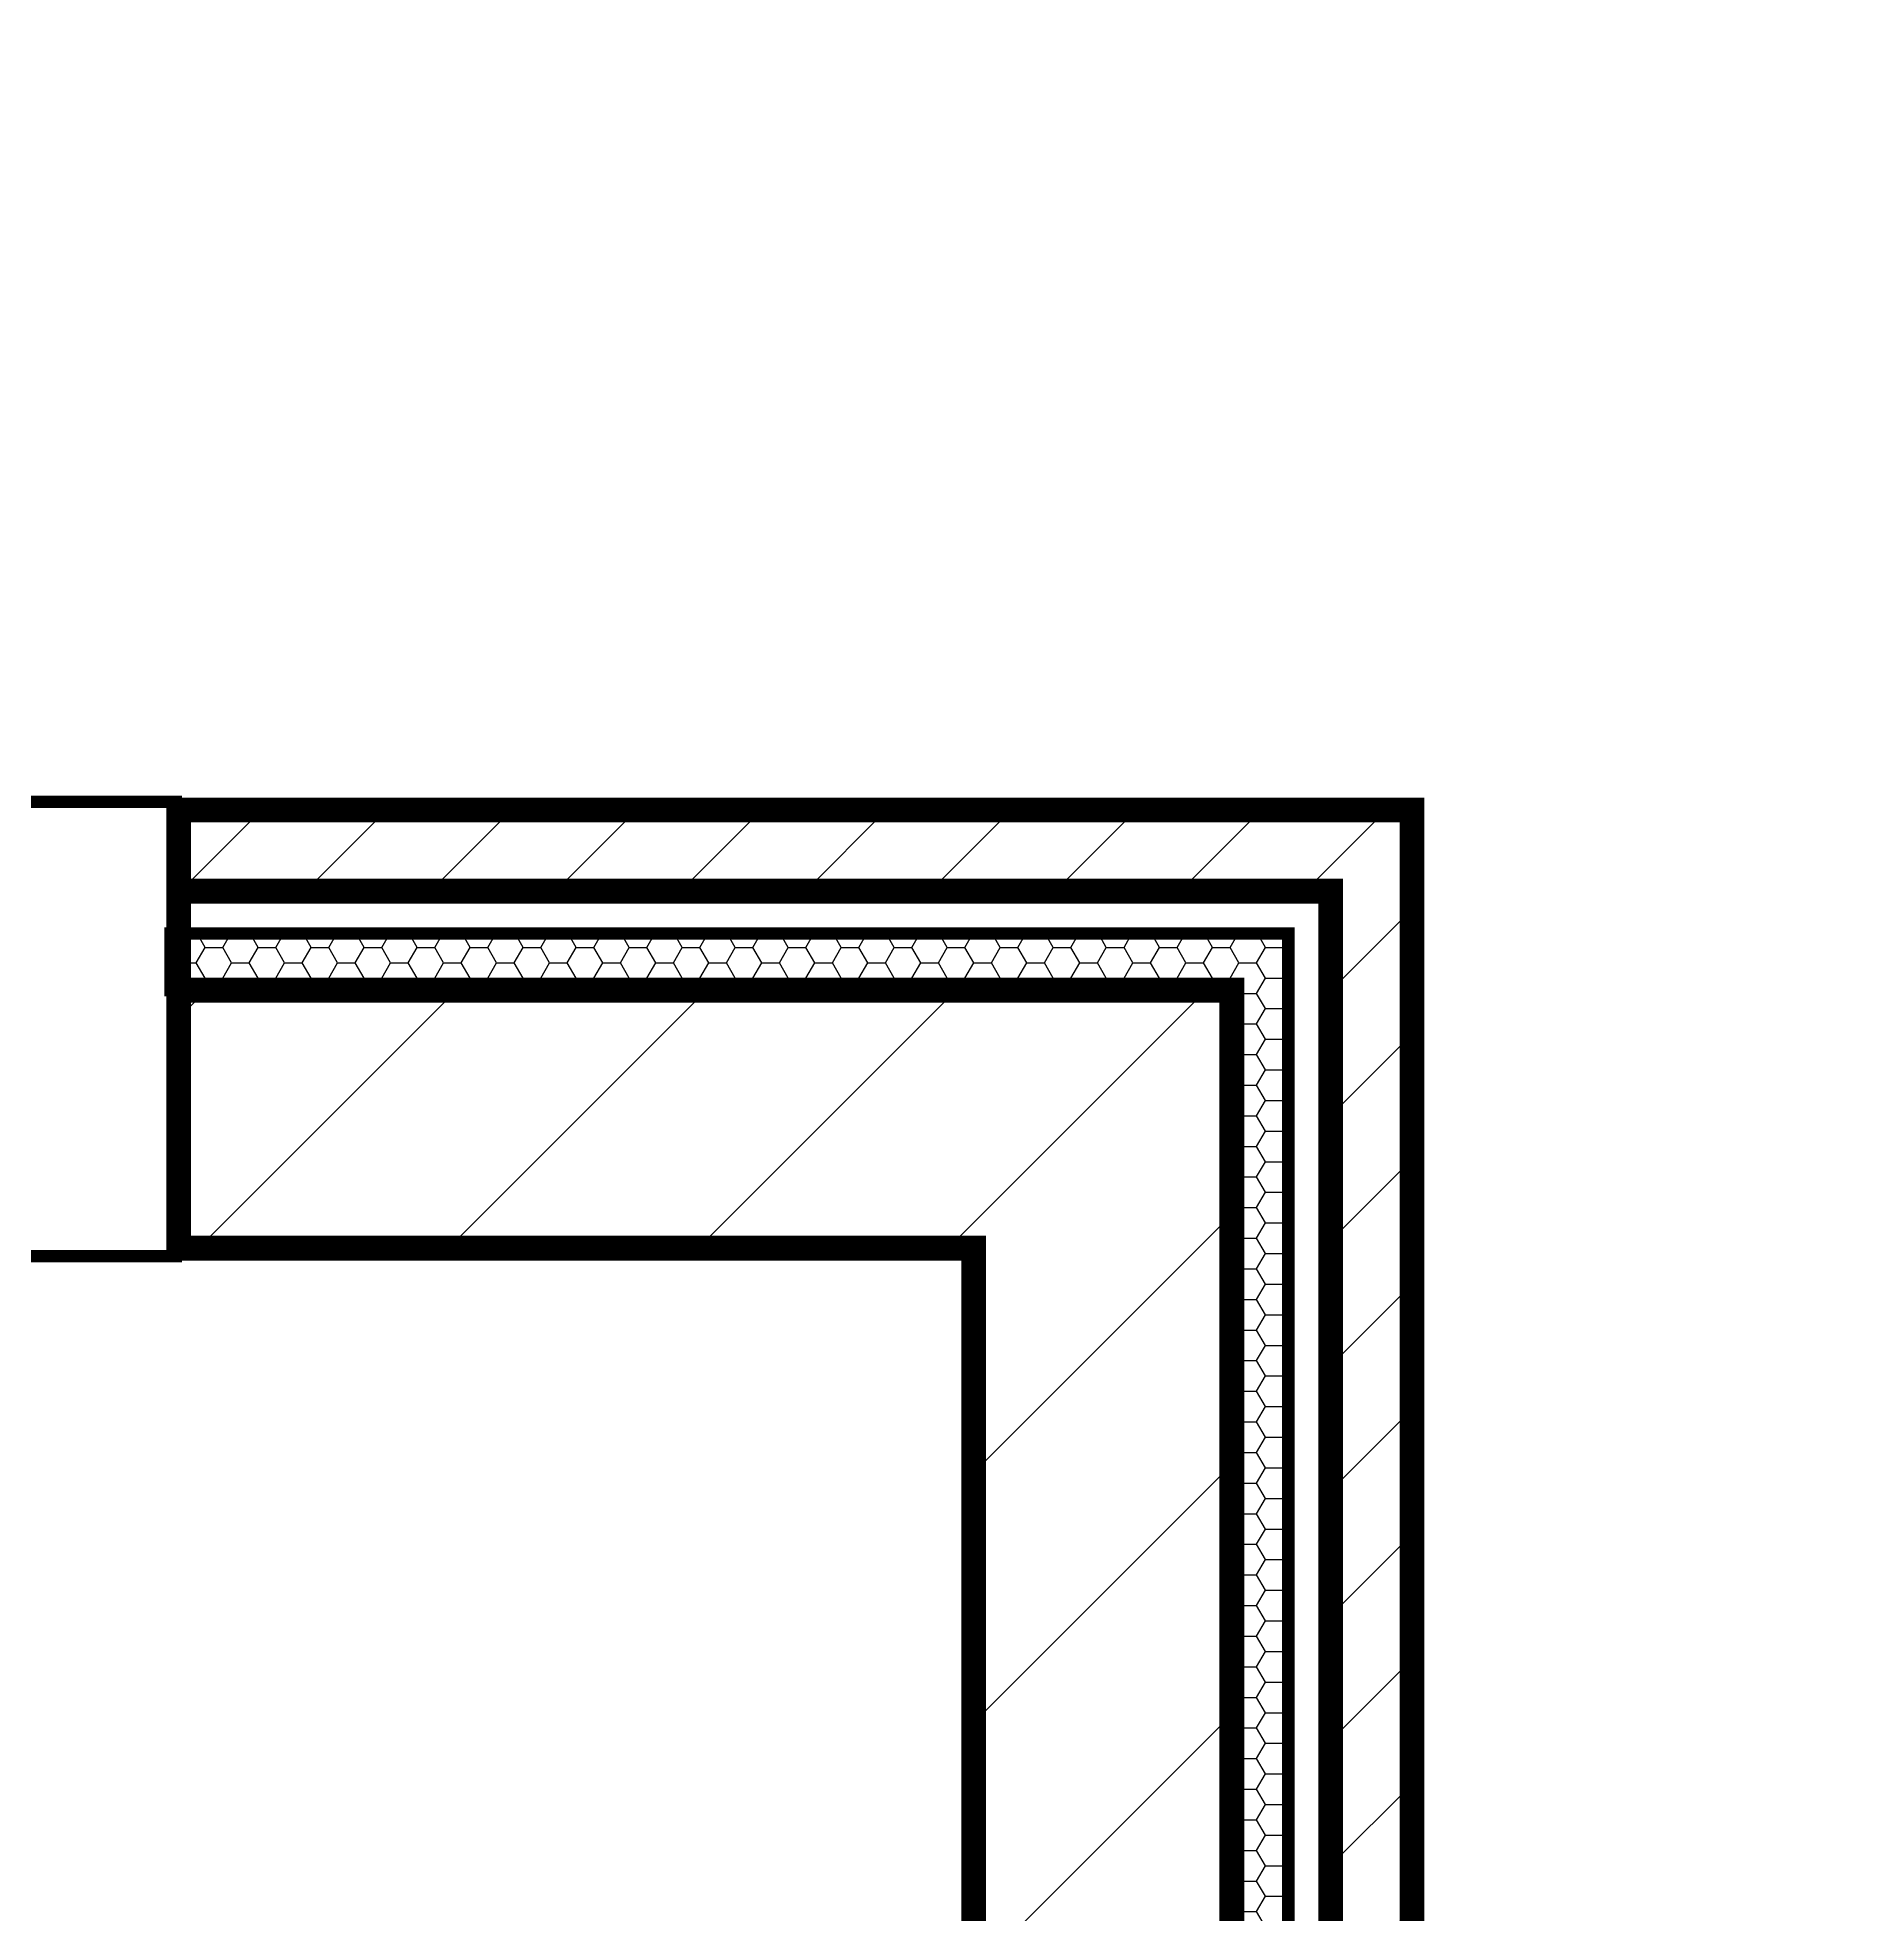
# Model space of a CAD drawing. Extents: x 0 to 42050, y 0 to 29700.
# Drawn here: x 25051 to 27635, y 20807 to 23463 of the extents above; entities that cross this region are included whole.
import ezdxf
from ezdxf.enums import TextEntityAlignment as Align

# ---------------------------------------------------------------- set-up
doc = ezdxf.new("R2010")
doc.units = 0
doc.header["$LTSCALE"] = 1000
doc.layers.get('0').update_dxf_attribs({"linetype": 'CONTINUOUS'})
doc.layers.get('DEFPOINTS').update_dxf_attribs({"linetype": 'CONTINUOUS'})
for name, color, linetype in [('BEMASSUNG', 3, 'CONTINUOUS'), ('DAEMMUNG', 6, 'CONTINUOUS'), ('FENSTER', 8, 'CONTINUOUS'), ('MAUERWERK', 7, 'CONTINUOUS'), ('SCHRAFFUR-DAEMMUNG', 6, 'CONTINUOUS'), ('SCHRAFFUR-MAUER', 7, 'CONTINUOUS'), ('SCHRAFFUR-VORMAUER', 7, 'CONTINUOUS'), ('VORSATZSCHALLE', 7, 'CONTINUOUS')]:
    doc.layers.add(name, color=color, linetype=linetype)
doc.styles.get("Standard").update_dxf_attribs({"font": 'TXT.SHX', "width": 0.75, "height": 175})
doc.styles.add('STANDART', font='TXT.SHX', dxfattribs={"width": 0.75, "height": 175})
doc.dimstyles.get("Standard").update_dxf_attribs({"dimtxt": 2.5, "dimasz": 2.5, "dimexe": 1.25, "dimexo": 0.625, "dimtad": 1, "dimcen": 2.5, "dimazin": 3, "dimtfac": 1, "dimtmove": 0, "dimatfit": 3})

# ---------------------------------------------------------------- blocks, each defined once
blk = doc.blocks.new('*X4')
at = {"color": 0}
for p, q in [((25250, 22075.378798), (25289.621202, 22115)), ((25278.174593, 21750), (25643.174593, 22115)), ((25631.727984, 21750), (25996.727984, 22115)), ((25985.281374, 21750), (26350.281374, 22115)), ((26338.834765, 21750), (26703.834765, 22115)), ((26375, 21432.611845), (26740, 21797.611845)), ((26375, 21079.058454), (26740, 21444.058454)), ((26375, 20725.505063), (26740, 21090.505063))]:
    blk.add_line(p, q, dxfattribs=at)
blk = doc.blocks.new('*X27')
at = {"color": 0}
for p, q in [((25252.844507, 22255), (25367.844507, 22370)), ((25429.621202, 22255), (25544.621202, 22370)), ((25606.397898, 22255), (25721.397898, 22370)), ((25783.174593, 22255), (25898.174593, 22370)), ((25959.951288, 22255), (26074.951288, 22370)), ((26136.727984, 22255), (26251.727984, 22370)), ((26313.504679, 22255), (26428.504679, 22370)), ((26490.281374, 22255), (26605.281374, 22370)), ((26667.05807, 22255), (26782.05807, 22370)), ((26843.834765, 22255), (26958.834765, 22370)), ((26880, 22114.38854), (26995, 22229.38854)), ((26880, 21937.611845), (26995, 22052.611845)), ((26880, 21760.835149), (26995, 21875.835149)), ((26880, 21584.058454), (26995, 21699.058454)), ((26880, 21407.281759), (26995, 21522.281759)), ((26880, 21230.505063), (26995, 21345.505063)), ((26880, 21053.728368), (26995, 21168.728368)), ((26880, 20876.951673), (26995, 20991.951673)), ((26880, 20700.174977), (26995, 20815.174977))]:
    blk.add_line(p, q, dxfattribs=at)
blk = doc.blocks.new('*X49')
at = {"color": 0}
for p, q in [((25238.75, 22177.594312), (25248.799179, 22195)), ((25249.999909, 22153.778464), (25238.75, 22173.263878)), ((25274.999958, 22153.778541), (25287.499958, 22175.429176)), ((25287.499909, 22175.429099), (25276.200644, 22195)), ((25287.5, 22175.429095), (25312.5, 22175.429095)), ((25324.999909, 22153.778464), (25312.499909, 22175.429099)), ((25312.499958, 22175.429176), (25323.799179, 22195)), ((25349.999958, 22153.778541), (25362.499958, 22175.429176)), ((25362.499909, 22175.429099), (25351.200644, 22195)), ((25362.5, 22175.429095), (25387.5, 22175.429095)), ((25399.999909, 22153.778464), (25387.499909, 22175.429099)), ((25387.499958, 22175.429176), (25398.799178, 22195)), ((25424.999957, 22153.778541), (25437.499957, 22175.429176)), ((25437.499909, 22175.429099), (25426.200643, 22195)), ((25437.5, 22175.429095), (25462.5, 22175.429095)), ((25474.999908, 22153.778464), (25462.499908, 22175.429099)), ((25462.499957, 22175.429176), (25473.799178, 22195)), ((25499.999957, 22153.778541), (25512.499957, 22175.429176)), ((25512.499908, 22175.429099), (25501.200643, 22195)), ((25512.5, 22175.429095), (25537.5, 22175.429095)), ((25549.999908, 22153.778463), (25537.499908, 22175.429099)), ((25537.499957, 22175.429176), (25548.799178, 22195)), ((25574.999957, 22153.778541), (25587.499957, 22175.429176)), ((25587.499908, 22175.429098), (25576.200643, 22195)), ((25587.5, 22175.429095), (25612.5, 22175.429095)), ((25624.999908, 22153.778463), (25612.499908, 22175.429098)), ((25612.499957, 22175.429176), (25623.799177, 22195)), ((25649.999957, 22153.778541), (25662.499957, 22175.429176)), ((25662.499908, 22175.429098), (25651.200642, 22195)), ((25662.5, 22175.429095), (25687.5, 22175.429095)), ((25699.999908, 22153.778463), (25687.499908, 22175.429098)), ((25687.499957, 22175.429177), (25698.799177, 22195)), ((25724.999956, 22153.778542), (25737.499956, 22175.429177)), ((25737.499908, 22175.429098), (25726.200642, 22195)), ((25737.5, 22175.429095), (25762.5, 22175.429095)), ((25774.999907, 22153.778463), (25762.499907, 22175.429098)), ((25762.499956, 22175.429177), (25773.799177, 22195)), ((25799.999956, 22153.778542), (25812.499956, 22175.429177)), ((25812.499907, 22175.429098), (25801.200642, 22195)), ((25812.5, 22175.429095), (25837.5, 22175.429095)), ((25849.999907, 22153.778463), (25837.499907, 22175.429098)), ((25837.499956, 22175.429177), (25848.799176, 22195)), ((25874.999956, 22153.778542), (25887.499956, 22175.429177)), ((25887.499907, 22175.429098), (25876.200641, 22195)), ((25887.5, 22175.429095), (25912.5, 22175.429095)), ((25924.999907, 22153.778463), (25912.499907, 22175.429098)), ((25912.499956, 22175.429177), (25923.799176, 22195)), ((25949.999956, 22153.778542), (25962.499956, 22175.429177)), ((25962.499907, 22175.429098), (25951.200641, 22195)), ((25962.5, 22175.429095), (25987.5, 22175.429095)), ((25999.999907, 22153.778463), (25987.499907, 22175.429098)), ((25987.499956, 22175.429177), (25998.799176, 22195)), ((26024.999956, 22153.778542), (26037.499956, 22175.429177)), ((26037.499907, 22175.429098), (26026.200641, 22195)), ((26037.5, 22175.429095), (26062.5, 22175.429095)), ((26074.999907, 22153.778462), (26062.499907, 22175.429098)), ((26062.499955, 22175.429177), (26073.799175, 22195)), ((26099.999955, 22153.778542), (26112.499955, 22175.429177)), ((26112.499906, 22175.429097), (26101.20064, 22195)), ((26112.5, 22175.429095), (26137.5, 22175.429095)), ((26149.999906, 22153.778462), (26137.499906, 22175.429097)), ((26137.499955, 22175.429177), (26148.799175, 22195)), ((26174.999955, 22153.778542), (26187.499955, 22175.429177)), ((26187.499906, 22175.429097), (26176.20064, 22195)), ((26187.5, 22175.429095), (26212.5, 22175.429095)), ((26224.999906, 22153.778462), (26212.499906, 22175.429097)), ((26212.499955, 22175.429178), (26223.799175, 22195)), ((26249.999955, 22153.778543), (26262.499955, 22175.429178)), ((26262.499906, 22175.429097), (26251.20064, 22195)), ((26262.5, 22175.429095), (26287.5, 22175.429095)), ((26299.999906, 22153.778462), (26287.499906, 22175.429097)), ((26287.499955, 22175.429178), (26298.799174, 22195)), ((26324.999955, 22153.778543), (26337.499955, 22175.429178)), ((26337.499906, 22175.429097), (26326.200639, 22195)), ((26337.5, 22175.429095), (26362.5, 22175.429095)), ((26374.999906, 22153.778462), (26362.499906, 22175.429097)), ((26362.499954, 22175.429178), (26373.799174, 22195)), ((26399.999954, 22153.778543), (26412.499954, 22175.429178)), ((26412.499905, 22175.429097), (26401.200639, 22195)), ((26412.5, 22175.429095), (26437.5, 22175.429095)), ((26449.999905, 22153.778462), (26437.499905, 22175.429097)), ((26437.499954, 22175.429178), (26448.799174, 22195)), ((26474.999954, 22153.778543), (26487.499954, 22175.429178)), ((26487.499905, 22175.429097), (26476.200639, 22195)), ((26487.5, 22175.429095), (26512.5, 22175.429095)), ((26524.999905, 22153.778462), (26512.499905, 22175.429097)), ((26512.499954, 22175.429178), (26523.799173, 22195)), ((26549.999954, 22153.778543), (26562.499954, 22175.429178)), ((26562.499905, 22175.429097), (26551.200639, 22195)), ((26562.5, 22175.429095), (26587.5, 22175.429095)), ((26599.999905, 22153.778461), (26587.499905, 22175.429097)), ((26587.499954, 22175.429178), (26598.799173, 22195)), ((26624.999954, 22153.778543), (26637.499954, 22175.429178)), ((26637.499905, 22175.429096), (26626.200638, 22195)), ((26637.5, 22175.429095), (26662.5, 22175.429095)), ((26674.999905, 22153.778461), (26662.499905, 22175.429096)), ((26662.499953, 22175.429178), (26673.799173, 22195)), ((26699.999953, 22153.778543), (26712.499953, 22175.429178)), ((26712.499904, 22175.429096), (26701.200638, 22195)), ((26712.5, 22175.429095), (26737.5, 22175.429095)), ((26749.999904, 22153.778461), (26737.499904, 22175.429096)), ((26737.499953, 22175.429178), (26748.799172, 22195)), ((26774.999953, 22153.778543), (26787.499953, 22175.429179)), ((26787.499904, 22175.429096), (26776.200638, 22195)), ((26787.5, 22175.429095), (26812.5, 22175.429095)), ((26820, 22162.438549), (26812.499904, 22175.429096)), ((26812.499953, 22175.429179), (26820, 22188.419641)), ((25238.75, 22134.293042), (25249.999958, 22153.778541)), ((25250, 22153.77846), (25275, 22153.77846)), ((25287.499909, 22132.127829), (25274.999909, 22153.778464)), ((25312.499958, 22132.127906), (25324.999958, 22153.778541)), ((25325, 22153.77846), (25350, 22153.77846)), ((25362.499909, 22132.127829), (25349.999909, 22153.778464)), ((25387.499958, 22132.127906), (25399.999958, 22153.778541)), ((25400, 22153.77846), (25425, 22153.77846)), ((25437.499909, 22132.127829), (25424.999909, 22153.778464)), ((25462.499957, 22132.127906), (25474.999957, 22153.778541)), ((25475, 22153.77846), (25500, 22153.77846)), ((25512.499908, 22132.127828), (25499.999908, 22153.778464)), ((25537.499957, 22132.127906), (25549.999957, 22153.778541)), ((25550, 22153.77846), (25575, 22153.77846)), ((25587.499908, 22132.127828), (25574.999908, 22153.778463)), ((25612.499957, 22132.127906), (25624.999957, 22153.778541)), ((25625, 22153.77846), (25650, 22153.77846)), ((25662.499908, 22132.127828), (25649.999908, 22153.778463)), ((25687.499957, 22132.127906), (25699.999957, 22153.778541)), ((25700, 22153.77846), (25725, 22153.77846)), ((25737.499908, 22132.127828), (25724.999908, 22153.778463)), ((25762.499956, 22132.127907), (25774.999956, 22153.778542)), ((25775, 22153.77846), (25800, 22153.77846)), ((25812.499907, 22132.127828), (25799.999907, 22153.778463)), ((25837.499956, 22132.127907), (25849.999956, 22153.778542)), ((25850, 22153.77846), (25875, 22153.77846)), ((25887.499907, 22132.127828), (25874.999907, 22153.778463)), ((25912.499956, 22132.127907), (25924.999956, 22153.778542)), ((25925, 22153.77846), (25950, 22153.77846)), ((25962.499907, 22132.127828), (25949.999907, 22153.778463)), ((25987.499956, 22132.127907), (25999.999956, 22153.778542)), ((26000, 22153.77846), (26025, 22153.77846)), ((26037.499907, 22132.127827), (26024.999907, 22153.778463)), ((26062.499955, 22132.127907), (26074.999955, 22153.778542)), ((26075, 22153.77846), (26100, 22153.77846)), ((26112.499906, 22132.127827), (26099.999906, 22153.778462)), ((26137.499955, 22132.127907), (26149.999955, 22153.778542)), ((26150, 22153.77846), (26175, 22153.77846)), ((26187.499906, 22132.127827), (26174.999906, 22153.778462)), ((26212.499955, 22132.127907), (26224.999955, 22153.778542)), ((26225, 22153.77846), (26250, 22153.77846)), ((26262.499906, 22132.127827), (26249.999906, 22153.778462)), ((26287.499955, 22132.127908), (26299.999955, 22153.778543)), ((26300, 22153.77846), (26325, 22153.77846)), ((26337.499906, 22132.127827), (26324.999906, 22153.778462)), ((26362.499954, 22132.127908), (26374.999954, 22153.778543)), ((26375, 22153.77846), (26400, 22153.77846)), ((26412.499905, 22132.127827), (26399.999905, 22153.778462)), ((26437.499954, 22132.127908), (26449.999954, 22153.778543)), ((26450, 22153.77846), (26475, 22153.77846)), ((26487.499905, 22132.127827), (26474.999905, 22153.778462)), ((26512.499954, 22132.127908), (26524.999954, 22153.778543)), ((26525, 22153.77846), (26550, 22153.77846)), ((26562.499905, 22132.127826), (26549.999905, 22153.778462)), ((26587.499954, 22132.127908), (26599.999954, 22153.778543)), ((26600, 22153.77846), (26625, 22153.77846)), ((26637.499905, 22132.127826), (26624.999905, 22153.778461)), ((26662.499953, 22132.127908), (26674.999953, 22153.778543)), ((26675, 22153.77846), (26700, 22153.77846)), ((26712.499904, 22132.127826), (26699.999904, 22153.778461)), ((26737.499953, 22132.127908), (26749.999953, 22153.778543)), ((26750, 22153.77846), (26775, 22153.77846)), ((26787.499904, 22132.127826), (26774.999904, 22153.778461)), ((26812.499953, 22132.127908), (26820, 22145.118371)), ((25247.388666, 22115), (25238.75, 22129.962608)), ((25277.611157, 22115), (25287.499958, 22132.127906)), ((25287.5, 22132.127825), (25312.5, 22132.127825)), ((25322.388666, 22115), (25312.499909, 22132.127829)), ((25352.611157, 22115), (25362.499958, 22132.127906)), ((25362.5, 22132.127825), (25387.5, 22132.127825)), ((25397.388665, 22115), (25387.499909, 22132.127829)), ((25427.611156, 22115), (25437.499957, 22132.127906)), ((25437.5, 22132.127825), (25462.5, 22132.127825)), ((25472.388665, 22115), (25462.499909, 22132.127829)), ((25502.611156, 22115), (25512.499957, 22132.127906)), ((25512.5, 22132.127825), (25537.5, 22132.127825)), ((25547.388665, 22115), (25537.499908, 22132.127828)), ((25577.611156, 22115), (25587.499957, 22132.127906)), ((25587.5, 22132.127825), (25612.5, 22132.127825)), ((25622.388664, 22115), (25612.499908, 22132.127828)), ((25652.611155, 22115), (25662.499957, 22132.127906)), ((25662.5, 22132.127825), (25687.5, 22132.127825)), ((25697.388664, 22115), (25687.499908, 22132.127828)), ((25727.611155, 22115), (25737.499956, 22132.127906)), ((25737.5, 22132.127825), (25762.5, 22132.127825)), ((25772.388664, 22115), (25762.499908, 22132.127828)), ((25802.611155, 22115), (25812.499956, 22132.127907)), ((25812.5, 22132.127825), (25837.5, 22132.127825)), ((25847.388663, 22115), (25837.499907, 22132.127828)), ((25877.611154, 22115), (25887.499956, 22132.127907)), ((25887.5, 22132.127825), (25912.5, 22132.127825)), ((25922.388663, 22115), (25912.499907, 22132.127828)), ((25952.611154, 22115), (25962.499956, 22132.127907)), ((25962.5, 22132.127825), (25987.5, 22132.127825)), ((25997.388663, 22115), (25987.499907, 22132.127828)), ((26027.611154, 22115), (26037.499955, 22132.127907)), ((26037.5, 22132.127825), (26062.5, 22132.127825)), ((26072.388662, 22115), (26062.499907, 22132.127827)), ((26102.611153, 22115), (26112.499955, 22132.127907)), ((26112.5, 22132.127825), (26137.5, 22132.127825)), ((26147.388662, 22115), (26137.499906, 22132.127827)), ((26177.611153, 22115), (26187.499955, 22132.127907)), ((26187.5, 22132.127825), (26212.5, 22132.127825)), ((26222.388662, 22115), (26212.499906, 22132.127827)), ((26252.611153, 22115), (26262.499955, 22132.127907)), ((26262.5, 22132.127825), (26287.5, 22132.127825)), ((26297.388661, 22115), (26287.499906, 22132.127827)), ((26327.611152, 22115), (26337.499954, 22132.127908)), ((26337.5, 22132.127825), (26362.5, 22132.127825)), ((26372.388661, 22115), (26362.499906, 22132.127827)), ((26402.611152, 22115), (26412.499954, 22132.127908)), ((26412.5, 22132.127825), (26437.5, 22132.127825)), ((26447.388661, 22115), (26437.499905, 22132.127827)), ((26477.611152, 22115), (26487.499954, 22132.127908)), ((26487.5, 22132.127825), (26512.5, 22132.127825)), ((26522.38866, 22115), (26512.499905, 22132.127827)), ((26552.611151, 22115), (26562.499954, 22132.127908)), ((26562.5, 22132.127825), (26587.5, 22132.127825)), ((26597.38866, 22115), (26587.499905, 22132.127826)), ((26627.611151, 22115), (26637.499953, 22132.127908)), ((26637.5, 22132.127825), (26662.5, 22132.127825)), ((26672.38866, 22115), (26662.499905, 22132.127826)), ((26702.611151, 22115), (26712.499953, 22132.127908)), ((26712.5, 22132.127825), (26737.5, 22132.127825)), ((26749.999904, 22110.477191), (26737.499904, 22132.127826)), ((26774.999953, 22110.477273), (26787.499953, 22132.127908)), ((26787.5, 22132.127825), (26812.5, 22132.127825)), ((26820, 22119.137279), (26812.499904, 22132.127826)), ((26740, 22093.156847), (26749.999953, 22110.477273)), ((26750, 22110.47719), (26775, 22110.47719)), ((26787.499904, 22088.826556), (26774.999904, 22110.477191)), ((26812.499953, 22088.826638), (26820, 22101.817101)), ((26749.999904, 22067.175921), (26740, 22084.496263)), ((26740, 22049.855577), (26749.999953, 22067.176003)), ((26750, 22067.17592), (26775, 22067.17592)), ((26787.499904, 22045.525286), (26774.999904, 22067.175921)), ((26774.999953, 22067.176003), (26787.499953, 22088.826638)), ((26787.5, 22088.826555), (26812.5, 22088.826555)), ((26820, 22075.836009), (26812.499904, 22088.826556)), ((26749.999905, 22023.874651), (26740, 22041.194993)), ((26774.999953, 22023.874733), (26787.499953, 22045.525368)), ((26787.5, 22045.525285), (26812.5, 22045.525285)), ((26820, 22032.534739), (26812.499904, 22045.525286)), ((26812.499953, 22045.525368), (26820, 22058.515831)), ((26740, 22006.554307), (26749.999953, 22023.874733)), ((26750, 22023.87465), (26775, 22023.87465)), ((26787.499904, 22002.224016), (26774.999904, 22023.874651)), ((26812.499953, 22002.224098), (26820, 22015.214561)), ((26749.999905, 21980.573381), (26740, 21997.893723)), ((26774.999953, 21980.573463), (26787.499953, 22002.224098)), ((26787.5, 22002.224015), (26812.5, 22002.224015)), ((26820, 21989.233469), (26812.499904, 22002.224016)), ((26740, 21963.253037), (26749.999953, 21980.573463)), ((26750, 21980.57338), (26775, 21980.57338)), ((26787.499905, 21958.922745), (26774.999905, 21980.573381)), ((26774.999953, 21937.272193), (26787.499953, 21958.922828)), ((26787.5, 21958.922745), (26812.5, 21958.922745)), ((26820, 21945.932199), (26812.499904, 21958.922745)), ((26812.499953, 21958.922828), (26820, 21971.913291)), ((26749.999905, 21937.27211), (26740, 21954.592453)), ((26740, 21919.951767), (26749.999953, 21937.272193)), ((26750, 21937.27211), (26775, 21937.27211)), ((26787.499905, 21915.621475), (26774.999905, 21937.27211)), ((26749.999905, 21893.97084), (26740, 21911.291183)), ((26774.999953, 21893.970923), (26787.499953, 21915.621558)), ((26787.5, 21915.621475), (26812.5, 21915.621475)), ((26820, 21902.630929), (26812.499905, 21915.621475)), ((26812.499952, 21915.621558), (26820, 21928.612021)), ((26740, 21876.650497), (26749.999953, 21893.970923)), ((26750, 21893.97084), (26775, 21893.97084)), ((26787.499905, 21872.320205), (26774.999905, 21893.97084)), ((26812.499952, 21872.320288), (26820, 21885.310751)), ((26749.999905, 21850.66957), (26740, 21867.989913)), ((26774.999952, 21850.669653), (26787.499952, 21872.320288)), ((26787.5, 21872.320205), (26812.5, 21872.320205)), ((26820, 21859.329659), (26812.499905, 21872.320205)), ((26740, 21833.349227), (26749.999953, 21850.669652)), ((26750, 21850.66957), (26775, 21850.66957)), ((26787.499905, 21829.018935), (26774.999905, 21850.66957)), ((26774.999952, 21807.368382), (26787.499952, 21829.019017)), ((26787.5, 21829.018935), (26812.5, 21829.018935)), ((26820, 21816.028389), (26812.499905, 21829.018935)), ((26812.499952, 21829.019018), (26820, 21842.009481)), ((26749.999905, 21807.3683), (26740, 21824.688643)), ((26740, 21790.047957), (26749.999952, 21807.368382)), ((26750, 21807.3683), (26775, 21807.3683)), ((26787.499905, 21785.717665), (26774.999905, 21807.3683)), ((26812.499952, 21785.717747), (26820, 21798.708211)), ((26749.999905, 21764.06703), (26740, 21781.387373)), ((26774.999952, 21764.067112), (26787.499952, 21785.717747)), ((26787.5, 21785.717665), (26812.5, 21785.717665)), ((26820, 21772.727119), (26812.499905, 21785.717665)), ((26740, 21746.746687), (26749.999952, 21764.067112)), ((26750, 21764.06703), (26775, 21764.06703)), ((26787.499905, 21742.416395), (26774.999905, 21764.06703)), ((26812.499952, 21742.416477), (26820, 21755.406941)), ((26749.999905, 21720.76576), (26740, 21738.086103)), ((26740, 21703.445417), (26749.999952, 21720.765842)), ((26750, 21720.76576), (26775, 21720.76576)), ((26787.499905, 21699.115125), (26774.999905, 21720.76576)), ((26774.999952, 21720.765842), (26787.499952, 21742.416477)), ((26787.5, 21742.416395), (26812.5, 21742.416395)), ((26820, 21729.425849), (26812.499905, 21742.416395)), ((26749.999905, 21677.46449), (26740, 21694.784833)), ((26774.999952, 21677.464572), (26787.499952, 21699.115207)), ((26787.5, 21699.115125), (26812.5, 21699.115125)), ((26820, 21686.124579), (26812.499905, 21699.115125)), ((26812.499952, 21699.115207), (26820, 21712.105671)), ((26740, 21660.144147), (26749.999952, 21677.464572)), ((26750, 21677.46449), (26775, 21677.46449)), ((26787.499905, 21655.813854), (26774.999905, 21677.46449)), ((26812.499952, 21655.813937), (26820, 21668.804401)), ((26749.999905, 21634.163219), (26740, 21651.483563)), ((26774.999952, 21634.163302), (26787.499952, 21655.813937)), ((26787.5, 21655.813855), (26812.5, 21655.813855)), ((26820, 21642.823309), (26812.499905, 21655.813854)), ((26740, 21616.842877), (26749.999952, 21634.163302)), ((26750, 21634.16322), (26775, 21634.16322)), ((26787.499905, 21612.512584), (26774.999905, 21634.163219)), ((26812.499952, 21612.512667), (26820, 21625.503131)), ((26749.999905, 21590.861949), (26740, 21608.182293)), ((26740, 21573.541607), (26749.999952, 21590.862032)), ((26750, 21590.86195), (26775, 21590.86195)), ((26787.499905, 21569.211314), (26774.999905, 21590.861949)), ((26774.999952, 21590.862032), (26787.499952, 21612.512667)), ((26787.5, 21612.512585), (26812.5, 21612.512585)), ((26820, 21599.522039), (26812.499905, 21612.512584)), ((26749.999905, 21547.560679), (26740, 21564.881023)), ((26774.999952, 21547.560762), (26787.499952, 21569.211397)), ((26787.5, 21569.211315), (26812.5, 21569.211315)), ((26820, 21556.220769), (26812.499905, 21569.211314)), ((26812.499952, 21569.211397), (26820, 21582.201861)), ((26740, 21530.240337), (26749.999952, 21547.560761)), ((26750, 21547.56068), (26775, 21547.56068)), ((26787.499905, 21525.910044), (26774.999905, 21547.560679)), ((26812.499952, 21525.910127), (26820, 21538.900591)), ((26749.999906, 21504.259409), (26740, 21521.579753)), ((26774.999952, 21504.259491), (26787.499952, 21525.910126)), ((26787.5, 21525.910045), (26812.5, 21525.910045)), ((26820, 21512.919499), (26812.499905, 21525.910044)), ((26740, 21486.939067), (26749.999952, 21504.259491)), ((26750, 21504.25941), (26775, 21504.25941)), ((26787.499905, 21482.608774), (26774.999905, 21504.259409)), ((26774.999952, 21460.958221), (26787.499952, 21482.608856)), ((26787.5, 21482.608775), (26812.5, 21482.608775)), ((26820, 21469.618229), (26812.499905, 21482.608774)), ((26812.499952, 21482.608856), (26820, 21495.599321)), ((26749.999906, 21460.958139), (26740, 21478.278483)), ((26740, 21443.637797), (26749.999952, 21460.958221)), ((26750, 21460.95814), (26775, 21460.95814)), ((26787.499906, 21439.307504), (26774.999906, 21460.958139)), ((26749.999906, 21417.656869), (26740, 21434.977213)), ((26774.999952, 21417.656951), (26787.499952, 21439.307586)), ((26787.5, 21439.307505), (26812.5, 21439.307505)), ((26820, 21426.316959), (26812.499905, 21439.307504)), ((26812.499952, 21439.307586), (26820, 21452.298051)), ((26740, 21400.336527), (26749.999952, 21417.656951)), ((26750, 21417.65687), (26775, 21417.65687)), ((26787.499906, 21396.006234), (26774.999906, 21417.656869)), ((26812.499951, 21396.006316), (26820, 21408.996781)), ((26749.999906, 21374.355599), (26740, 21391.675943)), ((26740, 21357.035257), (26749.999952, 21374.355681)), ((26750, 21374.3556), (26775, 21374.3556)), ((26787.499906, 21352.704963), (26774.999906, 21374.355599)), ((26774.999952, 21374.355681), (26787.499952, 21396.006316)), ((26787.5, 21396.006235), (26812.5, 21396.006235)), ((26820, 21383.015689), (26812.499906, 21396.006234)), ((26749.999906, 21331.054328), (26740, 21348.374673)), ((26774.999951, 21331.054411), (26787.499951, 21352.705046)), ((26787.5, 21352.704965), (26812.5, 21352.704965)), ((26820, 21339.714419), (26812.499906, 21352.704963)), ((26812.499951, 21352.705046), (26820, 21365.695511)), ((26740, 21313.733987), (26749.999952, 21331.054411)), ((26750, 21331.05433), (26775, 21331.05433)), ((26787.499906, 21309.403693), (26774.999906, 21331.054328)), ((26812.499951, 21309.403776), (26820, 21322.394241)), ((26749.999906, 21287.753058), (26740, 21305.073403)), ((26774.999951, 21287.753141), (26787.499951, 21309.403776)), ((26787.5, 21309.403695), (26812.5, 21309.403695)), ((26820, 21296.413149), (26812.499906, 21309.403693)), ((26740, 21270.432717), (26749.999951, 21287.753141)), ((26750, 21287.75306), (26775, 21287.75306)), ((26787.499906, 21266.102423), (26774.999906, 21287.753058)), ((26812.499951, 21266.102506), (26820, 21279.092971)), ((26749.999906, 21244.451788), (26740, 21261.772133)), ((26740, 21227.131447), (26749.999951, 21244.45187)), ((26750, 21244.45179), (26775, 21244.45179)), ((26787.499906, 21222.801153), (26774.999906, 21244.451788)), ((26774.999951, 21244.451871), (26787.499951, 21266.102506)), ((26787.5, 21266.102425), (26812.5, 21266.102425)), ((26820, 21253.111879), (26812.499906, 21266.102423)), ((26749.999906, 21201.150518), (26740, 21218.470863)), ((26774.999951, 21201.1506), (26787.499951, 21222.801235)), ((26787.5, 21222.801155), (26812.5, 21222.801155)), ((26820, 21209.810609), (26812.499906, 21222.801153)), ((26812.499951, 21222.801236), (26820, 21235.791701)), ((26740, 21183.830177), (26749.999951, 21201.1506)), ((26750, 21201.15052), (26775, 21201.15052)), ((26787.499906, 21179.499883), (26774.999906, 21201.150518)), ((26812.499951, 21179.499965), (26820, 21192.490431)), ((26749.999906, 21157.849248), (26740, 21175.169593)), ((26774.999951, 21157.84933), (26787.499951, 21179.499965)), ((26787.5, 21179.499885), (26812.5, 21179.499885)), ((26820, 21166.509339), (26812.499906, 21179.499883)), ((26740, 21140.528907), (26749.999951, 21157.84933)), ((26750, 21157.84925), (26775, 21157.84925)), ((26787.499906, 21136.198613), (26774.999906, 21157.849248)), ((26774.999951, 21114.54806), (26787.499951, 21136.198695)), ((26787.5, 21136.198615), (26812.5, 21136.198615)), ((26820, 21123.208069), (26812.499906, 21136.198613)), ((26812.499951, 21136.198695), (26820, 21149.189161)), ((26749.999906, 21114.547978), (26740, 21131.868323)), ((26740, 21097.227637), (26749.999951, 21114.54806)), ((26750, 21114.54798), (26775, 21114.54798)), ((26787.499906, 21092.897343), (26774.999906, 21114.547978)), ((26749.999906, 21071.246708), (26740, 21088.567053)), ((26774.999951, 21071.24679), (26787.499951, 21092.897425)), ((26787.5, 21092.897345), (26812.5, 21092.897345)), ((26820, 21079.906799), (26812.499906, 21092.897343)), ((26812.499951, 21092.897425), (26820, 21105.887891)), ((26740, 21053.926367), (26749.999951, 21071.24679)), ((26750, 21071.24671), (26775, 21071.24671)), ((26787.499906, 21049.596072), (26774.999906, 21071.246708)), ((26812.499951, 21049.596155), (26820, 21062.586621)), ((26749.999906, 21027.945437), (26740, 21045.265783)), ((26774.999951, 21027.94552), (26787.499951, 21049.596155)), ((26787.5, 21049.596075), (26812.5, 21049.596075)), ((26820, 21036.605529), (26812.499906, 21049.596072)), ((26740, 21010.625097), (26749.999951, 21027.94552)), ((26750, 21027.94544), (26775, 21027.94544)), ((26787.499906, 21006.294802), (26774.999906, 21027.945437)), ((26774.999951, 20984.64425), (26787.499951, 21006.294885)), ((26787.5, 21006.294805), (26812.5, 21006.294805)), ((26820, 20993.304259), (26812.499906, 21006.294802)), ((26812.499951, 21006.294885), (26820, 21019.285351)), ((26749.999907, 20984.644167), (26740, 21001.964513)), ((26740, 20967.323827), (26749.999951, 20984.64425)), ((26750, 20984.64417), (26775, 20984.64417)), ((26787.499906, 20962.993532), (26774.999906, 20984.644167)), ((26812.499951, 20962.993615), (26820, 20975.984081)), ((26749.999907, 20941.342897), (26740, 20958.663243)), ((26774.999951, 20941.34298), (26787.499951, 20962.993615)), ((26787.5, 20962.993535), (26812.5, 20962.993535)), ((26820, 20950.002989), (26812.499906, 20962.993532)), ((26740, 20924.022557), (26749.999951, 20941.342979)), ((26750, 20941.3429), (26775, 20941.3429)), ((26787.499907, 20919.692262), (26774.999907, 20941.342897)), ((26812.499951, 20919.692345), (26820, 20932.682811)), ((26749.999907, 20898.041627), (26740, 20915.361973)), ((26740, 20880.721287), (26749.999951, 20898.041709)), ((26750, 20898.04163), (26775, 20898.04163)), ((26787.499907, 20876.390992), (26774.999907, 20898.041627)), ((26774.999951, 20898.041709), (26787.499951, 20919.692344)), ((26787.5, 20919.692265), (26812.5, 20919.692265)), ((26820, 20906.701719), (26812.499906, 20919.692262)), ((26749.999907, 20854.740357), (26740, 20872.060703)), ((26774.999951, 20854.740439), (26787.499951, 20876.391074)), ((26787.5, 20876.390995), (26812.5, 20876.390995)), ((26820, 20863.400449), (26812.499907, 20876.390992)), ((26812.499951, 20876.391074), (26820, 20889.381541)), ((26740, 20837.420017), (26749.999951, 20854.740439)), ((26750, 20854.74036), (26775, 20854.74036)), ((26787.499907, 20833.089722), (26774.999907, 20854.740357)), ((26812.49995, 20833.089804), (26820, 20846.080271)), ((26749.999907, 20811.439087), (26740, 20828.759433)), ((26774.999951, 20811.439169), (26787.499951, 20833.089804)), ((26787.5, 20833.089725), (26812.5, 20833.089725)), ((26820, 20820.099179), (26812.499907, 20833.089722)), ((26740, 20794.118747), (26749.999951, 20811.439169)), ((26750, 20811.43909), (26775, 20811.43909)), ((26787.499907, 20789.788452), (26774.999907, 20811.439087))]:
    blk.add_line(p, q, dxfattribs=at)
blk = doc.blocks.new('MASSHILFSLINIE')
for points in [[(0, -350), (0, 350)], [(0, 0), (53.033009, 53.033009)], [(-150, 0), (150, 0)], [(0, 0), (-53.033009, -53.033009)]]:
    blk.add_lwpolyline(points)
blk = doc.blocks.new('*D88')
at = {"color": 0, "linetype": 'BYBLOCK'}
blk.add_line((23366, 24615), (25249, 24615), dxfattribs=at)
at = {"layer": 'DEFPOINTS', "color": 0, "linetype": 'BYBLOCK'}
for p in [(25250, 24615), (23365, 22115), (25250, 22115)]:
    blk.add_point(p, dxfattribs=at)
at = {"color": 0, "linetype": 'BYBLOCK', "rotation": 180}
blk.add_blockref('MASSHILFSLINIE', (23365, 24615), dxfattribs=at)
at = {"color": 0, "linetype": 'BYBLOCK'}
blk.add_blockref('MASSHILFSLINIE', (25250, 24615), dxfattribs=at)
at = {"color": 0, "linetype": 'BYBLOCK', "width": 0.75}
blk.add_text('1.88', height=175, dxfattribs=at).set_placement((24307.5, 24790), align=Align.MIDDLE_CENTER)
blk = doc.blocks.new('*D79')
at = {"color": 0, "linetype": 'BYBLOCK'}
blk.add_line((25251, 24615), (26739, 24615), dxfattribs=at)
at = {"layer": 'DEFPOINTS', "color": 0, "linetype": 'BYBLOCK'}
for p in [(26740, 24615), (25250, 22115), (26740, 22115)]:
    blk.add_point(p, dxfattribs=at)
at = {"color": 0, "linetype": 'BYBLOCK', "rotation": 180}
blk.add_blockref('MASSHILFSLINIE', (25250, 24615), dxfattribs=at)
at = {"color": 0, "linetype": 'BYBLOCK'}
blk.add_blockref('MASSHILFSLINIE', (26740, 24615), dxfattribs=at)
at = {"color": 0, "linetype": 'BYBLOCK', "width": 0.75}
blk.add_text('1.49', height=175, dxfattribs=at).set_placement((25995, 24790), align=Align.MIDDLE_CENTER)
blk = doc.blocks.new('*D77')
at = {"color": 0, "linetype": 'BYBLOCK'}
blk.add_line((22866, 25315), (26369, 25315), dxfattribs=at)
at = {"layer": 'DEFPOINTS', "color": 0, "linetype": 'BYBLOCK'}
for p in [(26370, 25315), (22865, 21750), (26370, 21740)]:
    blk.add_point(p, dxfattribs=at)
at = {"color": 0, "linetype": 'BYBLOCK', "rotation": 180}
blk.add_blockref('MASSHILFSLINIE', (22865, 25315), dxfattribs=at)
at = {"color": 0, "linetype": 'BYBLOCK'}
blk.add_blockref('MASSHILFSLINIE', (26370, 25315), dxfattribs=at)
at = {"color": 0, "linetype": 'BYBLOCK', "width": 0.75}
blk.add_text('3.51', height=175, dxfattribs=at).set_placement((24617.5, 25490), align=Align.MIDDLE_CENTER)
blk = doc.blocks.new('*D78')
at = {"color": 0, "linetype": 'BYBLOCK'}
blk.add_line((26371, 25315), (26739, 25315), dxfattribs=at)
at = {"layer": 'DEFPOINTS', "color": 0, "linetype": 'BYBLOCK'}
for p in [(26740, 25315), (26740, 22000), (26370, 21740)]:
    blk.add_point(p, dxfattribs=at)
at = {"color": 0, "linetype": 'BYBLOCK', "rotation": 180}
blk.add_blockref('MASSHILFSLINIE', (26370, 25315), dxfattribs=at)
at = {"color": 0, "linetype": 'BYBLOCK'}
blk.add_blockref('MASSHILFSLINIE', (26740, 25315), dxfattribs=at)
at = {"color": 0, "linetype": 'BYBLOCK', "width": 0.75}
blk.add_text('36', height=175, dxfattribs=at).set_placement((26555, 25490), align=Align.MIDDLE_CENTER)
blk = doc.blocks.new('*D67')
at = {"color": 0, "linetype": 'BYBLOCK'}
blk.add_line((5001, 26015), (26739, 26015), dxfattribs=at)
at = {"layer": 'DEFPOINTS', "color": 0, "linetype": 'BYBLOCK'}
for p in [(26740, 26015), (5000, 22115), (26740, 22115)]:
    blk.add_point(p, dxfattribs=at)
at = {"color": 0, "linetype": 'BYBLOCK', "rotation": 180}
blk.add_blockref('MASSHILFSLINIE', (5000, 26015), dxfattribs=at)
at = {"color": 0, "linetype": 'BYBLOCK'}
blk.add_blockref('MASSHILFSLINIE', (26740, 26015), dxfattribs=at)
at = {"color": 0, "linetype": 'BYBLOCK', "width": 0.75}
blk.add_text('21.74', height=175, dxfattribs=at).set_placement((15870, 26190), align=Align.MIDDLE_CENTER)
blk = doc.blocks.new('*D112')
at = {"color": 0, "linetype": 'BYBLOCK'}
blk.add_line((28240, 18386), (28240, 22114), dxfattribs=at)
at = {"layer": 'DEFPOINTS', "color": 0, "linetype": 'BYBLOCK'}
for p in [(26725, 22115), (28240, 22115), (26720, 18385)]:
    blk.add_point(p, dxfattribs=at)
at = {"color": 0, "linetype": 'BYBLOCK'}
for p, rotation in [((28240, 22115), 90), ((28240, 18385), 270)]:
    blk.add_blockref('MASSHILFSLINIE', p, dxfattribs=dict(at, rotation=rotation))
at = {"color": 0, "linetype": 'BYBLOCK', "style": 'STANDART', "width": 0.75}
blk.add_text('3.74', height=175, rotation=90, dxfattribs=at).set_placement((28065, 20250), align=Align.MIDDLE_CENTER)
blk = doc.blocks.new('*D116')
at = {"color": 0, "linetype": 'BYBLOCK'}
blk.add_line((28940, 15996), (28940, 21744), dxfattribs=at)
at = {"layer": 'DEFPOINTS', "color": 0, "linetype": 'BYBLOCK'}
for p in [(26370, 21745), (28940, 21745), (26365, 15995)]:
    blk.add_point(p, dxfattribs=at)
at = {"color": 0, "linetype": 'BYBLOCK'}
for p, rotation in [((28940, 21745), 90), ((28940, 15995), 270)]:
    blk.add_blockref('MASSHILFSLINIE', p, dxfattribs=dict(at, rotation=rotation))
at = {"color": 0, "linetype": 'BYBLOCK', "style": 'STANDART', "width": 0.75}
blk.add_text('5.76', height=175, rotation=90, dxfattribs=at).set_placement((28765, 18870), align=Align.MIDDLE_CENTER)
blk = doc.blocks.new('*D117')
at = {"color": 0, "linetype": 'BYBLOCK'}
blk.add_line((28940, 21746), (28940, 22114), dxfattribs=at)
at = {"layer": 'DEFPOINTS', "color": 0, "linetype": 'BYBLOCK'}
for p in [(26380, 22115), (28940, 22115), (26370, 21745)]:
    blk.add_point(p, dxfattribs=at)
at = {"color": 0, "linetype": 'BYBLOCK'}
for p, rotation in [((28940, 22115), 90), ((28940, 21745), 270)]:
    blk.add_blockref('MASSHILFSLINIE', p, dxfattribs=dict(at, rotation=rotation))
at = {"color": 0, "linetype": 'BYBLOCK', "style": 'STANDART', "width": 0.75}
blk.add_text('36', height=175, rotation=90, dxfattribs=at).set_placement((28765, 21930), align=Align.MIDDLE_CENTER)
blk = doc.blocks.new('*D118')
at = {"color": 0, "linetype": 'BYBLOCK'}
blk.add_line((29640, 9256), (29640, 22114), dxfattribs=at)
at = {"layer": 'DEFPOINTS', "color": 0, "linetype": 'BYBLOCK'}
for p in [(26720, 22115), (29640, 22115), (26720, 9255)]:
    blk.add_point(p, dxfattribs=at)
at = {"color": 0, "linetype": 'BYBLOCK'}
for p, rotation in [((29640, 22115), 90), ((29640, 9255), 270)]:
    blk.add_blockref('MASSHILFSLINIE', p, dxfattribs=dict(at, rotation=rotation))
at = {"color": 0, "linetype": 'BYBLOCK', "style": 'STANDART', "width": 0.75}
blk.add_text('12.86', height=175, rotation=90, dxfattribs=at).set_placement((29465, 15685), align=Align.MIDDLE_CENTER)

msp = doc.modelspace()

# ---------------------------------------------------------------- linework, layer by layer
at = {"layer": 'DAEMMUNG', "const_width": 17.5}
msp.add_lwpolyline([(26820, 22195), (26820, 18443.75), (26820, 18363.75), (26740, 18363.75), (26740, 22115), (25238.75, 22115), (25238.75, 22195)], close=True, dxfattribs=at)
at = {"layer": 'FENSTER'}
for points, const_width in [([(23365, 22381.256088), (25255, 22381.256088)], 17.5), ([(25250, 22261.196616), (25250, 22085)], 35), ([(23365, 21738.76512), (25255, 21738.76512)], 17.5)]:
    msp.add_lwpolyline(points, dxfattribs=dict(at, const_width=const_width))
at = {"layer": 'MAUERWERK', "const_width": 35}
msp.add_lwpolyline([(25250, 22115), (25250, 21750), (26375, 21750), (26375, 18375), (26740, 18375), (26740, 22115)], close=True, dxfattribs=at)
at = {"layer": 'VORSATZSCHALLE', "const_width": 35}
msp.add_lwpolyline([(26880, 18375), (26995, 18375), (26995, 22370), (25250, 22370), (25250, 22255), (26880, 22255)], close=True, dxfattribs=at)

# ---------------------------------------------------------------- block references
at = {"layer": 'SCHRAFFUR-DAEMMUNG'}
msp.add_blockref('*X49', (0, 0), dxfattribs=at)
at = {"layer": 'SCHRAFFUR-MAUER'}
msp.add_blockref('*X4', (0, 0), dxfattribs=at)
at = {"layer": 'SCHRAFFUR-VORMAUER'}
msp.add_blockref('*X27', (0, 0), dxfattribs=at)

# ---------------------------------------------------------------- dimensions: what is measured, and where the dimension line sits
at = {"layer": 'BEMASSUNG'}
for base, p1, p2, text, picture, middle in [((26740, 26015), (5000, 22115), (26740, 22115), '21.74', '*D67', (15870, 26190)), ((26370, 25315), (22865, 21750), (26370, 21740), '3.51', '*D77', (24617.5, 25490)), ((26740, 25315), (26370, 21740), (26740, 22000), '36', '*D78', (26555, 25490)), ((25250, 24615), (23365, 22115), (25250, 22115), '1.88', '*D88', (24307.5, 24790)), ((26740, 24615), (25250, 22115), (26740, 22115), '1.49', '*D79', (25995, 24790))]:
    dim = msp.add_linear_dim(base=base, p1=p1, p2=p2, text=text, dimstyle='Standard', dxfattribs=at)
    dim.commit()
    dim.dimension.update_dxf_attribs({"geometry": picture, "text_midpoint": middle})
for base, p1, p2, text, picture, middle in [((28940, 22115), (26370, 21745), (26380, 22115), '36', '*D117', (28765, 21930)), ((28240, 22115), (26720, 18385), (26725, 22115), '3.74', '*D112', (28065, 20250)), ((29640, 22115), (26720, 9255), (26720, 22115), '12.86', '*D118', (29465, 15685)), ((28940, 21745), (26365, 15995), (26370, 21745), '5.76', '*D116', (28765, 18870))]:
    dim = msp.add_linear_dim(base=base, p1=p1, p2=p2, angle=90, text=text, dimstyle='Standard', dxfattribs=at)
    dim.commit()
    dim.dimension.update_dxf_attribs({"geometry": picture, "text_midpoint": middle})

doc.saveas('drawing.dxf')
